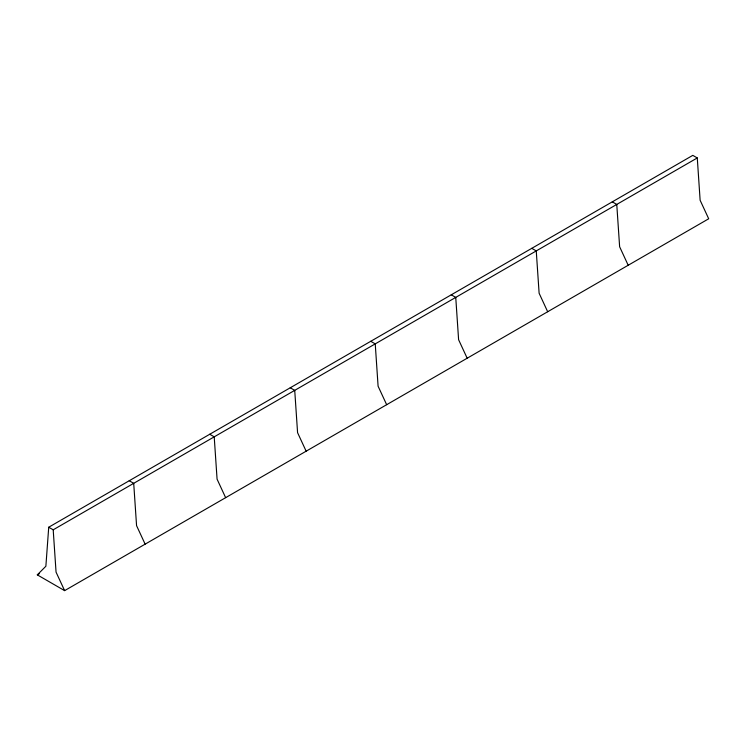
<?xml version="1.0" encoding="UTF-8"?>
<svg xmlns="http://www.w3.org/2000/svg" width="746" height="746" viewBox="0 0 746 746"><rect width="100%" height="100%" fill="white"/><g stroke="black" fill="none" stroke-linecap="round" stroke-linejoin="round"><path stroke-width="1.12" d="M48.723 527.226L45.87 566.251L37.3 574.858L64.622 590.636L708.7 218.774L700.13 200.273L697.277 157.947L692.801 155.364L48.723 527.226L53.199 529.809L56.053 572.126L64.622 590.636M53.199 529.809L697.277 157.947M37.3 574.858L39.314 573.693M612.289 201.849L616.765 204.432L619.628 246.758L628.188 265.259M531.786 248.334L536.253 250.917L539.116 293.234L547.676 311.744M451.274 294.81L455.75 297.393L458.603 339.719L467.173 358.22M370.762 341.295L375.238 343.878L378.091 386.204L386.661 404.705M290.25 387.78L294.726 390.363L297.579 432.68L306.149 451.19M209.747 434.256L214.214 436.839L217.077 479.165L225.637 497.666M129.235 480.741L133.711 483.324L136.565 525.65L145.134 544.151"/></g></svg>
